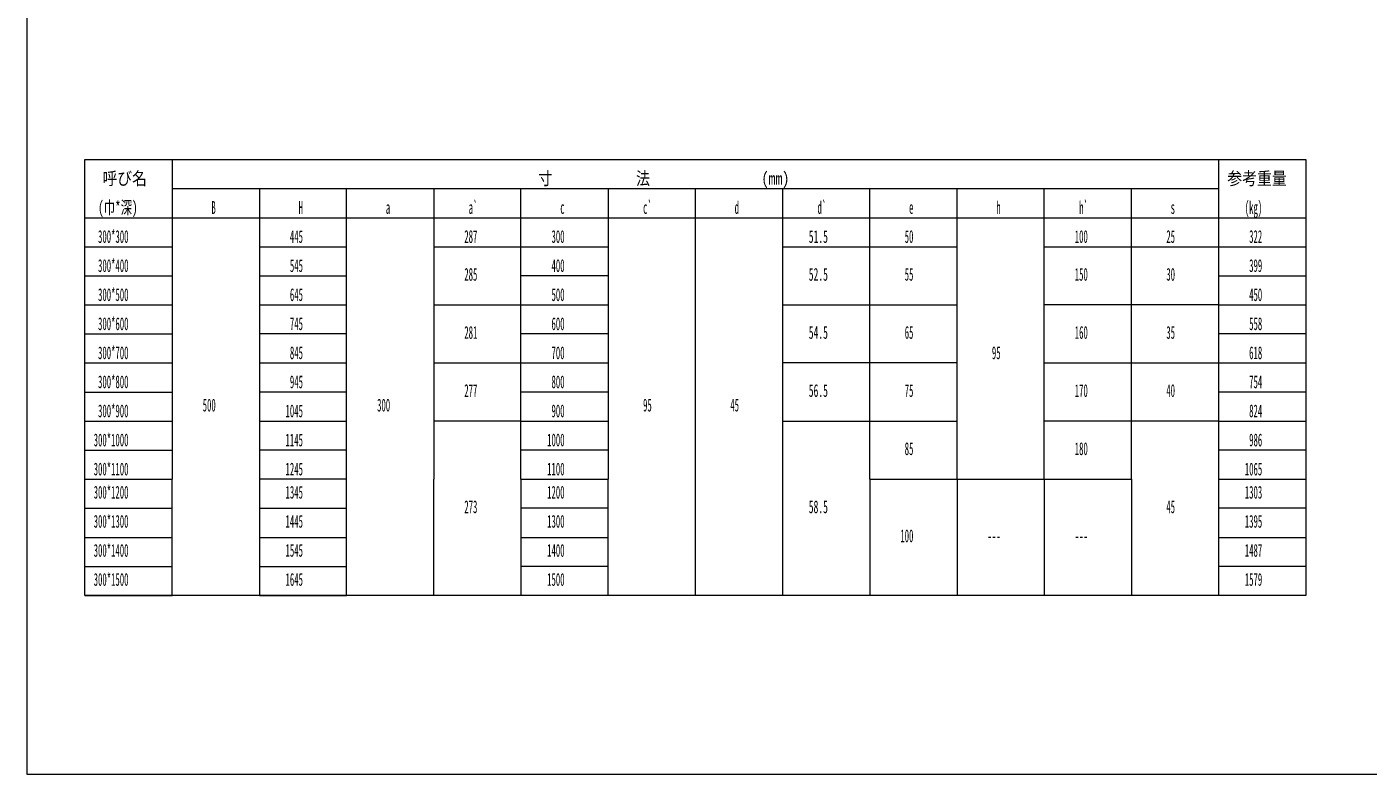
# Model space of a CAD drawing. Units: millimetres on the paper. Extents: x 26 to 772, y 19 to 550.
# Drawn here: x 25.5 to 486.9, y 19 to 276.2 of the extents above; entities that cross this region are included whole.
import ezdxf
from ezdxf.enums import TextEntityAlignment as Align

# ---------------------------------------------------------------- set-up
doc = ezdxf.new("R2010")
doc.units = ezdxf.units.MM
doc.layers.add('1', color=7, linetype='Continuous', lineweight=18)
doc.styles.add('ＭＳ ゴシック', font='')
doc.styles.get('ＭＳ ゴシック').set_extended_font_data('MS Gothic')

msp = doc.modelspace()

# ---------------------------------------------------------------- linework, layer by layer
at = {"layer": '1'}
for p, q in [((25.5, 550), (25.5, 19)), ((45.5, 120.5), (45.5, 230.5)), ((45.5, 80.5), (45.5, 230.5)), ((45.5, 230.5), (465.5, 230.5)), ((75.5, 230.5), (75.5, 120.5)), ((75.5, 230.5), (75.5, 120.5)), ((435.5, 230.5), (435.5, 120.5)), ((465.5, 230.5), (465.5, 80.5)), ((75.5, 220.5), (435.5, 220.5)), ((105.5, 220.5), (105.5, 120.5)), ((135.5, 120.5), (135.5, 220.5)), ((165.5, 220.5), (165.5, 120.5)), ((195.5, 120.5), (195.5, 220.5)), ((225.5, 220.5), (225.5, 120.5)), ((255.5, 120.5), (255.5, 220.5)), ((285.5, 220.5), (285.5, 120.5)), ((315.5, 120.5), (315.5, 220.5)), ((345.5, 120.5), (345.5, 220.5)), ((375.5, 120.5), (375.5, 220.5)), ((405.5, 120.5), (405.5, 220.5)), ((45.5, 210.5), (465.5, 210.5)), ((45.5, 200.5), (75.5, 200.5)), ((105.5, 200.5), (135.5, 200.5)), ((165.5, 200.5), (195.5, 200.5)), ((195.5, 200.5), (225.5, 200.5)), ((285.5, 200.5), (345.5, 200.5)), ((375.5, 200.5), (435.5, 200.5)), ((435.5, 200.5), (465.5, 200.5)), ((45.5, 190.5), (75.5, 190.5)), ((105.5, 190.5), (135.5, 190.5)), ((225.5, 190.5), (195.5, 190.5)), ((435.5, 190.5), (465.5, 190.5)), ((45.5, 180.5), (75.5, 180.5)), ((105.5, 180.5), (135.5, 180.5)), ((165.5, 180.5), (195.5, 180.5)), ((195.5, 180.5), (225.5, 180.5)), ((285.5, 180.5), (345.5, 180.5)), ((435.5, 180.5), (375.5, 180.5)), ((435.5, 180.5), (465.5, 180.5)), ((45.5, 170.5), (75.5, 170.5)), ((135.5, 170.5), (105.5, 170.5)), ((225.5, 170.5), (195.5, 170.5)), ((465.5, 170.5), (435.5, 170.5)), ((45.5, 160.5), (75.5, 160.5)), ((105.5, 160.5), (135.5, 160.5)), ((165.5, 160.5), (195.5, 160.5)), ((195.5, 160.5), (225.5, 160.5)), ((345.5, 160.5), (285.5, 160.5)), ((375.5, 160.5), (435.5, 160.5)), ((435.5, 160.5), (465.5, 160.5)), ((45.5, 150.5), (75.5, 150.5)), ((135.5, 150.5), (105.5, 150.5)), ((225.5, 150.5), (195.5, 150.5)), ((465.5, 150.5), (435.5, 150.5)), ((45.5, 140.5), (75.5, 140.5)), ((105.5, 140.5), (135.5, 140.5)), ((195.5, 140.5), (165.5, 140.5)), ((195.5, 140.5), (225.5, 140.5)), ((285.5, 140.5), (345.5, 140.5)), ((435.5, 140.5), (375.5, 140.5)), ((435.5, 140.5), (465.5, 140.5)), ((45.5, 130.5), (75.5, 130.5)), ((135.5, 130.5), (105.5, 130.5)), ((225.5, 130.5), (195.5, 130.5)), ((465.5, 130.5), (435.5, 130.5)), ((45.5, 120.5), (75.5, 120.5)), ((45.5, 80.5), (45.5, 120.5)), ((75.5, 80.5), (75.5, 120.5)), ((75.5, 80.5), (75.5, 120.5)), ((105.5, 120.5), (105.5, 80.5)), ((135.5, 120.5), (105.5, 120.5)), ((135.5, 80.5), (135.5, 120.5)), ((165.5, 80.5), (165.5, 120.5)), ((195.5, 120.5), (195.5, 80.5)), ((195.5, 120.5), (225.5, 120.5)), ((225.5, 80.5), (225.5, 120.5)), ((255.5, 80.5), (255.5, 120.5)), ((285.5, 120.5), (285.5, 80.5)), ((315.5, 120.5), (315.5, 80.5)), ((315.5, 120.5), (345.5, 120.5)), ((345.5, 120.5), (345.5, 80.5)), ((345.5, 120.5), (375.5, 120.5)), ((375.5, 120.5), (375.5, 80.5)), ((375.5, 120.5), (405.5, 120.5)), ((405.5, 120.5), (405.5, 80.5)), ((435.5, 120.5), (435.5, 80.5)), ((435.5, 120.5), (465.5, 120.5)), ((45.5, 110.5), (75.5, 110.5)), ((105.5, 110.5), (135.5, 110.5)), ((225.5, 110.5), (195.5, 110.5)), ((465.5, 110.5), (435.5, 110.5)), ((45.5, 100.5), (75.5, 100.5)), ((105.5, 100.5), (135.5, 100.5)), ((195.5, 100.5), (225.5, 100.5)), ((435.5, 100.5), (465.5, 100.5)), ((45.5, 90.5), (75.5, 90.5)), ((105.5, 90.5), (135.5, 90.5)), ((225.5, 90.5), (195.5, 90.5)), ((465.5, 90.5), (435.5, 90.5)), ((45.5, 80.5), (75.5, 80.5)), ((465.5, 80.5), (45.5, 80.5)), ((105.5, 80.5), (135.5, 80.5)), ((25.5, 19), (771.5, 19))]:
    msp.add_line(p, q, dxfattribs=at)

# ---------------------------------------------------------------- texts
at = {"layer": '1', "style": 'ＭＳ ゴシック'}
for s, width, p in [('呼び名', 0.85, (51.5, 220.5)), ('寸\u3000\u3000    \u3000\u3000法\u3000        \u3000\u3000\u3000(mm)', 0.8, (201.5, 220.5)), ('参考重量', 0.85, (438.5, 220.5)), ('(巾*深)', 0.65, (50, 210.5)), ('B', 0.5, (89, 210.5)), ('H', 0.5, (119, 210.5)), ('a', 0.5, (149, 210.5)), ('a`', 0.5, (177.5, 210.5)), ('c', 0.5, (209, 210.5)), ('c`', 0.5, (237.5, 210.5)), ('d', 0.5, (269, 210.5)), ('d`', 0.5, (297.5, 210.5)), ('e', 0.5, (329, 210.5)), ('h', 0.5, (359, 210.5)), ('h`', 0.5, (387.5, 210.5)), ('s', 0.5, (419, 210.5)), ('(kg)', 0.5, (444.5, 210.5)), ('300*300', 0.5, (50, 200.5)), ('445', 0.5, (116, 200.5)), ('287', 0.5, (176, 200.5)), ('300', 0.5, (206, 200.5)), ('51.5', 0.55, (294.5, 200.5)), ('50', 0.5, (327.5, 200.5)), ('100', 0.5, (386, 200.5)), ('25', 0.5, (417.5, 200.5)), ('322', 0.5, (446, 200.5)), ('300*400', 0.5, (50, 190.5)), ('545', 0.5, (116, 190.5)), ('400', 0.5, (206, 190.5)), ('399', 0.5, (446, 190.5)), ('285', 0.5, (176, 187.5)), ('52.5', 0.55, (294.5, 187.5)), ('55', 0.5, (327.5, 187.5)), ('150', 0.5, (386, 187.5)), ('30', 0.5, (417.5, 187.5)), ('300*500', 0.5, (50, 180.5)), ('645', 0.5, (116, 180.5)), ('500', 0.5, (206, 180.5)), ('450', 0.5, (446, 180.5)), ('300*600', 0.5, (50, 170.5)), ('745', 0.5, (116, 170.5)), ('600', 0.5, (206, 170.5)), ('558', 0.5, (446, 170.5)), ('281', 0.5, (176, 167.5)), ('54.5', 0.55, (294.5, 167.5)), ('65', 0.5, (327.5, 167.5)), ('160', 0.5, (386, 167.5)), ('35', 0.5, (417.5, 167.5)), ('300*700', 0.5, (50, 160.5)), ('845', 0.5, (116, 160.5)), ('700', 0.5, (206, 160.5)), ('95', 0.5, (357.5, 160.5)), ('618', 0.5, (446, 160.5)), ('300*800', 0.5, (50, 150.5)), ('945', 0.5, (116, 150.5)), ('277', 0.5, (176, 147.5)), ('800', 0.5, (206, 150.5)), ('56.5', 0.55, (294.5, 147.5)), ('75', 0.5, (327.5, 147.5)), ('170', 0.5, (386, 147.5)), ('40', 0.5, (417.5, 147.5)), ('754', 0.5, (446, 150.5)), ('500', 0.5, (86, 142.5)), ('300', 0.5, (146, 142.5)), ('95', 0.5, (237.5, 142.5)), ('45', 0.5, (267.5, 142.5)), ('300*900', 0.5, (50, 140.5)), ('1045', 0.5, (114.5, 140.5)), ('900', 0.5, (206, 140.5)), ('824', 0.5, (446, 140.5)), ('300*1000', 0.5, (48.5, 130.5)), ('1145', 0.5, (114.5, 130.5)), ('1000', 0.5, (204.5, 130.5)), ('986', 0.5, (446, 130.5)), ('85', 0.5, (327.5, 127.5)), ('180', 0.5, (386, 127.5)), ('300*1100', 0.5, (48.5, 120.5)), ('1245', 0.5, (114.5, 120.5)), ('1100', 0.5, (204.5, 120.5)), ('1065', 0.5, (444.5, 120.5)), ('300*1200', 0.5, (48.5, 112.5)), ('1345', 0.5, (114.5, 112.5)), ('1200', 0.5, (204.5, 112.5)), ('1303', 0.5, (444.5, 112.5)), ('273', 0.5, (176, 107.5)), ('58.5', 0.55, (294.5, 107.5)), ('45', 0.5, (417.5, 107.5)), ('300*1300', 0.5, (48.5, 102.5)), ('1445', 0.5, (114.5, 102.5)), ('1300', 0.5, (204.5, 102.5)), ('1395', 0.5, (444.5, 102.5)), ('100', 0.5, (326, 97.5)), ('300*1400', 0.5, (48.5, 92.5)), ('1545', 0.5, (114.5, 92.5)), ('1400', 0.5, (204.5, 92.5)), ('---', 0.5, (356, 97.5)), ('---', 0.5, (386, 97.5)), ('1487', 0.5, (444.5, 92.5)), ('300*1500', 0.5, (48.5, 82.5)), ('1645', 0.5, (114.5, 82.5)), ('1500', 0.5, (204.5, 82.5)), ('1579', 0.5, (444.5, 82.5))]:
    msp.add_text(s, height=4.399, dxfattribs=dict(at, width=width)).set_placement(p, align=Align.BOTTOM_LEFT)

doc.saveas('drawing.dxf')
